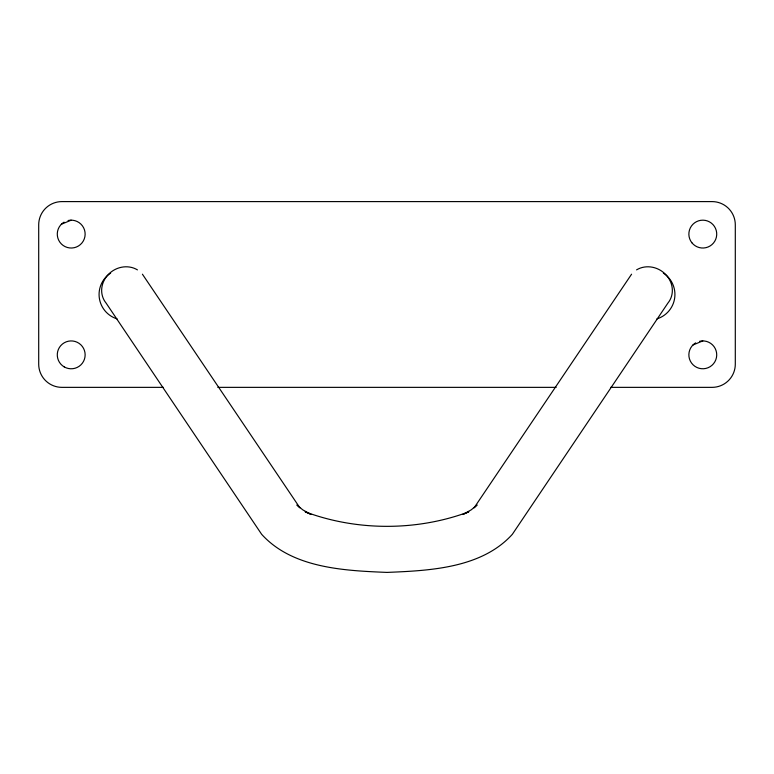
<?xml version="1.0" encoding="UTF-8"?>
<svg xmlns="http://www.w3.org/2000/svg" width="774" height="774" viewBox="0 0 774 774"><rect width="100%" height="100%" fill="white"/><g stroke="black" fill="none" stroke-linecap="round" stroke-linejoin="round"><path stroke-width="1.16" d="M631.584 274.19L474.085 507.85L477.094 504.938L471.231 509.843L462.862 514.478L468.841 511.817C417.031 531.177 356.969 531.177 305.159 511.817L311.138 514.478L302.769 509.843L296.906 504.938L299.915 507.85L142.416 274.19M61.359 224.247L71.208 220.174M692.943 344.991L702.792 340.918M163.43 387.358L61.92 387.358A23.22 23.22 0 0 1 38.7 364.138L38.7 224.818A23.22 23.22 0 0 1 61.92 201.598L712.08 201.598A23.22 23.22 0 0 1 735.3 224.818L735.3 364.138A23.22 23.22 0 0 1 712.08 387.358L610.57 387.358M217.813 387.358L556.187 387.358M68.073 220.522A13.932 13.932 0 0 1 84.879 236.767A13.932 13.932 0 0 1 63.207 245.503A13.932 13.932 0 0 1 64.049 222.148M663.366 273.096A25.542 25.542 0 0 1 656.923 318.878M117.077 318.878A25.542 25.542 0 0 1 110.634 273.096M699.657 341.266A13.932 13.932 0 0 1 716.463 357.511A13.932 13.932 0 0 1 694.791 366.247A13.932 13.932 0 0 1 695.633 342.892M636.557 269.884A23.22 21.237 33.9 0 1 665.872 274.683A23.22 21.237 33.9 0 1 667.865 303.137L512.34 534.321C481.592 568.251 429.754 570.661 387 572.402C344.246 570.661 292.408 568.251 261.66 534.321L106.135 303.137A23.22 21.237 -33.9 0 1 108.128 274.683A23.22 21.237 -33.9 0 1 137.443 269.884M64.242 366.915A13.932 13.932 0 0 0 85.14 354.85A13.932 13.932 0 0 0 64.242 342.785A13.932 13.932 0 0 0 64.242 366.915M691.879 242.755A13.932 13.932 0 0 0 715.747 239.234A13.932 13.932 0 0 0 700.76 220.319A13.932 13.932 0 0 0 691.879 242.755"/></g></svg>
